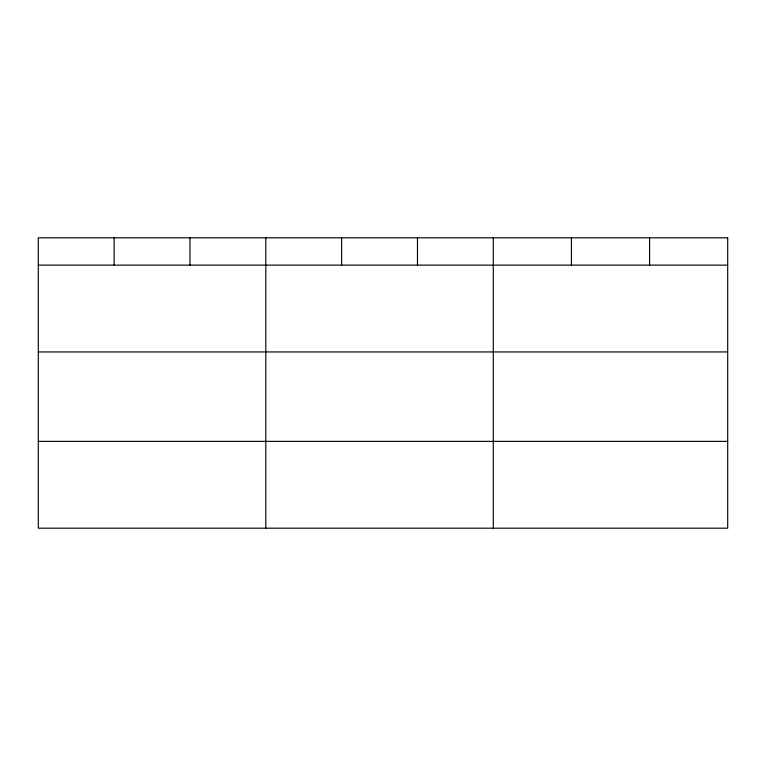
<?xml version="1.0" encoding="UTF-8"?>
<svg xmlns="http://www.w3.org/2000/svg" width="766" height="766" viewBox="0 0 766 766"><rect width="100%" height="100%" fill="white"/><g stroke="black" fill="none" stroke-linecap="round" stroke-linejoin="round"><path stroke-width="1.15" d="M38.3 265.132L727.7 265.132M38.3 351.939L727.7 351.939M38.3 441.379L727.7 441.379M649.568 237.814L649.568 265.132M571.436 237.814L571.436 265.132M493.304 237.814L493.304 528.186M417.47 237.814L417.47 265.132M341.636 237.814L341.636 265.132M265.802 237.814L265.802 528.186M189.968 237.814L189.968 265.132M114.134 237.814L114.134 265.132M727.7 237.814L38.3 237.814L38.3 528.186L727.7 528.186L727.7 237.814"/></g></svg>
